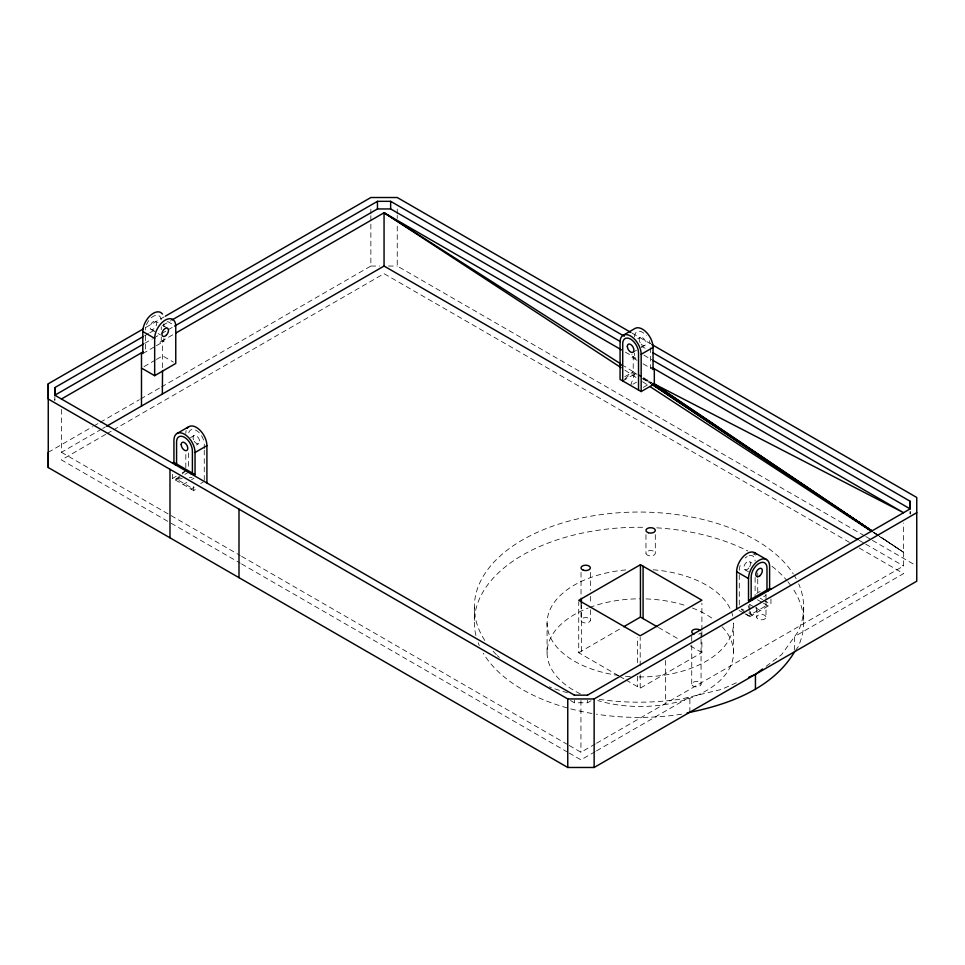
<?xml version="1.0" encoding="UTF-8"?>
<svg xmlns="http://www.w3.org/2000/svg" width="965" height="965" viewBox="0 0 965 965"><rect width="100%" height="100%" fill="white"/><g stroke="black" fill="none" stroke-linecap="round" stroke-linejoin="round"><path stroke-width="0.72" stroke-dasharray="4.83 3.62" d="M185.811 467.784L185.811 452.862M161.42 386.965L370.862 266.05L370.862 215.4M370.862 213.916L370.862 207.958M864.544 535.84L397.242 266.05L397.242 224.338M397.242 218.38L397.242 215.4M397.242 213.916L397.242 207.958M547.071 652.642L547.071 623.101M618.372 675.609L578.735 652.726L578.735 601.834M581.376 651.194L581.376 604.802M637.009 360.319L631.942 357.388L631.942 354.445M637.551 662.726L637.551 637.286M640.193 665.754L640.193 637.31M701.905 630.121L701.905 603.185M733.569 652.642L733.569 623.101A93.243 53.835 0 0 1 636.044 676.887M770.939 598.891L770.939 604.404L749.829 616.623L749.829 611.11M749.829 609.723L749.829 604.211M757.742 592.317L757.742 578.904M757.742 577.408L757.742 572.945M162.554 367.629L162.651 340.657L173.061 334.638M630.615 385.566L634.572 374.143L635.851 373.407L624.367 366.181M795.498 650.519L798.067 646.948A164.665 95.077 0 0 0 792.41 587.794M185.811 470.775L175.256 479.955L172.614 478.387L172.614 474.249M624.765 379.088L631.942 372.574L636.84 375.445M766.15 666.284L781.614 654.656L798.067 631.725A164.665 95.077 0 0 0 798.694 583.909M180.129 477.12L176.571 479.195L173.941 477.627M184.882 474.37L188.44 472.295M145.811 327.461L164.026 316.942M144.605 335.772L148.501 333.516M149.804 332.768L155.015 329.765M162.82 325.253L170.624 320.754M144.605 343.383L152.41 338.884M153.712 338.124L160.214 334.373M161.517 333.625L166.716 330.621M168.019 329.861L173.218 326.858M142.796 353.564L155.172 346.423M156.39 345.711L163.893 341.381L163.893 338.45M48.25 452.308L92.483 426.771M93.786 426.023L98.985 423.02M100.288 422.272L139.31 399.739M140.613 398.979L160.13 387.725M61.434 409.377L61.434 452.308L101.458 429.208M102.748 428.46L105.33 426.964M105.668 434.383L61.434 459.919L169.78 522.475M106.97 433.635L112.169 430.631M113.472 429.883L384.058 273.662L851.347 543.452M190.467 437.628L194.025 435.565M196.317 445.01L198.681 443.647M172.614 478.387L176.305 476.252M182.24 472.826L184.617 471.463M183.169 484.526L186.86 482.391M191.613 479.653L193.977 478.278M175.256 479.955L191.082 489.086L195.955 486.276M200.708 483.537L203.084 482.162M191.082 489.086L193.712 490.522L197.318 488.447M637.781 338.739L640.157 337.364M632.956 352.297L636.514 350.235M641.255 347.496L644.825 345.446M631.942 357.388L633.221 356.652L633.221 371.839L636.972 374.348M624.813 376.688L633.221 371.839M651.677 367.315L650.398 368.051L650.398 347.448M632.992 384.191L636.55 382.14M643.812 377.954L642.485 378.714L650.398 383.274L651.677 382.538L643.812 377.954L651.303 382.972M643.281 387.387L649.216 383.961M578.735 652.726L622.473 627.467M570.436 700.494L574.356 702.761L587.54 702.761L591.448 700.506M746.464 614.005L748.514 615.863L766.982 605.248M626.044 680.036L640.193 688.202L701.905 652.569L701.905 639.095M569.193 745.462L580.942 752.242L595.236 743.991M596.539 743.243L903.566 565.985L903.566 522.958M595.212 751.626L580.942 759.865L569.193 753.074M596.503 750.879L689.866 696.983L689.866 712.206M143.966 366.64L155.172 360.186M156.427 359.475L162.651 355.88L173.386 362.08M622.715 380.946L634.572 374.143M736.343 682.798L721.337 689.456L681.628 698.95A164.665 95.077 0 0 1 596.382 698.95M182.228 478.544L176.571 479.195L192.397 488.326M189.285 477.723L192.119 477.398M370.862 266.05L379.655 266.05M388.449 266.05L397.242 266.05M632.196 333.178L650.47 343.733M641.267 346.025L645.175 348.293M643.872 355.144L651.713 359.668M625.392 352.141L635.851 358.184L634.572 358.92L634.572 353.033M643.1 363.829L653.04 369.571M865.846 536.588L871.069 539.604M872.372 540.364L914.145 564.477M859.188 540.364L864.399 543.379M865.714 544.127L903.566 565.985M859.188 547.975L903.566 573.596L794.653 636.478L794.653 651.701M749.528 561.63L751.904 562.993M744.859 569.7L748.43 571.75M760.143 598.167L762.543 599.555M763.737 600.242L770.939 604.404M757.477 599.772L762.229 602.51M763.412 603.197L768.297 606.008M749.576 604.343L754.316 607.082M755.499 607.769L760.384 610.58M748.78 613.004L752.471 615.151M739.021 610.387L743.762 613.125M744.956 613.812L749.829 616.623M167.464 321.405L173.398 324.831M155.679 321.357A4.668 2.69 -60 0 1 154.207 328.582A4.668 2.69 -60 0 1 150.166 326.242A4.668 2.69 -60 0 1 155.679 321.357L158.055 322.732M162.796 325.47L167.548 328.209M151.023 329.427L156.957 332.853M158.139 333.54L160.516 334.915M163.893 341.381L162.651 340.657L159.949 342.141L161.264 342.901L161.264 337.014M658.432 627.467L678.89 639.276M690.397 645.923L701.905 652.569M619.651 676.344L624.765 679.3M61.434 452.308L169.78 514.864M171.082 515.612L240.261 555.551M241.564 556.31L567.89 744.715M171.082 523.223L240.261 563.162M241.564 563.922L567.89 752.326M741.663 608.867L744.027 610.254M624.898 370.162L637.503 378.401M642.545 381.694L647.587 384.987M873.301 532.499L878.343 535.804M879.61 536.624L903.566 552.282L873.53 532.234L903.566 552.282L881.081 537.191M643.233 378.521L650.736 383.539M643.353 378.425L650.868 383.431M873.59 532.161L879.887 536.287M741.337 609.349L745.438 613.077M748.08 605.501L749.829 610.58M750.275 611.846L751.156 614.391M803.676 607.118L803.676 622.341M766.005 594.307L766.005 600.013M766.005 601.448L766.005 617.142A4.668 2.69 0 0 1 759.009 619.482A4.668 2.69 0 0 1 759.009 614.814A4.668 2.69 0 0 1 766.005 617.142M756.681 607.154L756.681 617.142M755.113 577.504L755.113 598.396M739.287 574.706L739.287 605.996M701.905 631.617L701.905 637.6M701.06 637.793L701.06 631.798A4.668 2.69 0 0 1 700.904 632.497M701.06 639.288L701.06 684.185A4.668 2.69 0 0 1 694.064 686.513A4.668 2.69 0 0 1 694.064 681.857A4.668 2.69 0 0 1 701.06 684.185M691.736 636.297L691.736 643.776M691.736 645.271L691.736 684.185M665.392 660.458L665.392 703.497M655.307 534.67L655.307 553.235A4.668 2.69 0 0 1 648.311 555.563A4.668 2.69 0 0 1 648.311 550.906A4.668 2.69 0 0 1 655.307 553.235M645.971 534.67L645.971 553.235M640.193 674.728L640.193 688.202M637.551 676.2L637.551 686.682M590.351 572.378L590.351 590.339M590.351 596.322L590.351 603.801M590.351 609.796L590.351 620.266A4.668 2.69 0 0 1 583.367 622.606A4.668 2.69 0 0 1 583.367 617.938A4.668 2.69 0 0 1 590.351 620.266M587.54 700.216L587.54 702.761M581.027 572.378L581.027 597.817M581.027 603.801L581.027 620.266M580.942 700.433L580.942 752.242M574.356 700.216L574.356 702.761M474.334 607.118L474.334 622.341M204.266 444.177L204.266 448.653M204.266 450.136L204.266 481.475M193.712 486.396L193.712 490.522M188.44 452.923L188.44 469.316M163.893 323.757L163.893 326.689M161.264 326.713L161.264 329.656M145.438 335.844L145.438 352.044M193.495 439.859A4.668 2.69 60 0 1 196.064 435.649A4.668 2.69 60 0 1 199.453 442.694A4.668 2.69 60 0 1 194.025 440.945M748.84 568.011A4.668 2.69 -60 0 1 743.906 567.89A4.668 2.69 -60 0 1 748.321 561.437A4.668 2.69 -60 0 1 749.528 567.01M749.238 555.659A11.194 6.466 -60 0 1 755.113 561.099M739.287 570.231A11.194 6.466 -60 0 1 740.348 565.056M745.149 558.023A11.194 6.466 -60 0 1 747.2 556.528M151.3 317.75A11.194 6.466 -60 0 1 161.264 320.826M145.438 329.958A11.194 6.466 -60 0 1 145.703 327.437M146.499 324.783A11.194 6.466 -60 0 1 149.394 319.765M640.157 342.756A4.668 2.69 60 0 1 641.363 337.171A4.668 2.69 60 0 1 645.778 343.637A4.668 2.69 60 0 1 640.844 343.745M634.572 336.833A11.194 6.466 60 0 1 646.441 335.772M649.336 340.79A11.194 6.466 60 0 1 650.133 343.456M188.718 432.827A11.194 6.466 60 0 1 196.353 430.462A11.194 6.466 60 0 1 204.001 441.656M185.811 433.466A14.921 8.613 60 0 1 186.161 430.523M700.433 633.149A4.668 2.69 0 0 1 698.732 634.138M765.848 595.007A4.668 2.69 0 0 1 763.677 596.635M756.837 593.608A4.668 2.69 0 0 1 757.308 592.956M758.044 592.401A4.668 2.69 0 0 1 760.13 591.702M567.517 692.761A164.665 95.077 0 0 1 549.35 686.863M499.4 657.539A164.665 95.077 0 0 1 497.373 655.621M496.396 654.656A164.665 95.077 0 0 1 492.09 650.072M484.78 640.434A164.665 95.077 0 0 1 581.292 518.072A164.665 95.077 0 0 1 793.23 573.801M794.014 575.031A164.665 95.077 0 0 1 796.173 578.759M681.628 714.172A164.665 95.077 0 0 1 596.382 714.172M591.967 713.461A164.665 95.077 0 0 1 483.236 653.184M479.316 645.549A164.665 95.077 0 0 1 478.157 642.714M475.914 635.477A164.665 95.077 0 0 1 643.426 527.3M656.791 527.831A164.665 95.077 0 0 1 747.935 551.051M753.002 553.741A164.665 95.077 0 0 1 755.438 555.116M772 566.286A164.665 95.077 0 0 1 786.921 580.568M787.91 581.75A164.665 95.077 0 0 1 791.565 586.575M630.302 676.622A93.243 53.835 0 0 1 624.584 676.163M618.951 675.512A93.243 53.835 0 0 1 547.143 621.026A93.243 53.835 0 0 1 626.008 569.905M653.208 569.784A93.243 53.835 0 0 1 730.384 609.168M731.518 611.894A93.243 53.835 0 0 1 732.773 616.08M722.146 626.84A93.243 53.835 0 0 1 707.08 690.228A93.243 53.835 0 0 1 597.697 700.53M580.363 693.871A93.243 53.835 0 0 1 588.204 608.01M589.555 607.492A93.243 53.835 0 0 1 640.326 598.807M646.031 598.915A93.243 53.835 0 0 1 686.947 606.02M692.436 608.01A93.243 53.835 0 0 1 713.714 619.446M54.848 396.482L54.848 400.282L54.848 396.482M910.152 511.426L910.152 513.959L910.152 511.426"/><path stroke-width="1.45" d="M651.773 344.481L916.75 497.47L916.75 581.207L594.138 767.477L567.758 767.477L48.25 467.53L48.25 452.308M143.218 328.956L48.25 383.793L48.25 399.015L567.758 698.95L594.138 698.95L916.75 512.692M143.303 336.52L54.848 387.592L54.848 395.204L574.428 695.186M141.481 406.096L141.481 352.804L142.796 353.564L142.796 331.526A14.921 8.613 -60 0 1 150.624 315.253A14.921 8.613 -60 0 1 162.482 314.071M154.665 375.687L154.665 338.377A14.921 8.613 -60 0 1 165.22 320.115A14.921 8.613 -60 0 1 175.763 326.206L175.763 363.455L154.665 375.687L141.481 368.075M195.039 474.623L173.941 462.44L173.941 440.317A14.921 8.613 60 0 1 184.484 434.226A14.921 8.613 60 0 1 195.039 452.501L195.039 474.623L193.712 475.383M206.908 482.91L206.908 445.649A14.921 8.613 60 0 0 199.079 429.365A14.921 8.613 60 0 0 187.222 428.195M620.073 364.239L620.073 342.117A14.921 8.613 60 0 1 630.627 336.025A14.921 8.613 60 0 1 641.17 354.3L641.17 391.561L620.073 379.426L620.073 364.239L622.715 365.771M657.153 626.731L640.446 617.093L640.446 564.706L578.735 600.339L640.193 635.814L701.905 600.194L640.446 564.706M643.088 618.613L643.088 566.238M623.161 335.289L635.03 328.438A14.921 8.613 60 0 1 646.526 332.43A14.921 8.613 60 0 1 653.04 347.448L653.04 369.571L654.318 368.835L654.318 383.974L872.408 531.245L652.919 383.382M736.645 609.012L736.645 571.702A14.921 8.613 -60 0 1 744.461 555.43A14.921 8.613 -60 0 1 756.331 554.248M748.514 600.688L769.612 588.505L769.612 566.383A14.921 8.613 -60 0 0 759.069 560.291A14.921 8.613 -60 0 0 748.514 578.566L748.514 600.688L749.829 601.448M653.016 352.804L910.152 501.269L910.152 508.881L587.444 695.198M162.361 394.046L162.53 370.56M794.653 651.701C772.29 689.082 727.815 704.884 687.116 712.858M748.623 677.37L755.438 674.342L762.579 668.974M165.329 316.194L370.862 197.523L397.242 197.523L630.893 332.418M171.927 320.006L377.46 201.335L390.644 201.335L624.295 336.23M143.303 344.131L54.848 395.204L54.848 387.592M174.52 326.11L377.46 208.947L390.644 208.947L620.374 341.586M61.434 399.015L143.242 351.791M175.666 333.13L384.058 212.758L621.472 349.873M106.62 426.216L384.058 266.05L857.873 539.604M177.029 433.49L188.899 426.639M172.614 463.2L173.941 462.44M195.039 452.501L206.908 445.649M175.256 464.732L176.571 463.972L176.571 441.886A11.194 6.466 60 0 1 184.484 437.314A11.194 6.466 60 0 1 192.397 451.029L192.397 473.103L191.082 473.863M641.17 354.3L653.04 347.448M641.17 391.561L654.318 383.974L903.566 512.692L652.557 367.822M623.752 626.731L640.446 617.093M574.356 695.15L587.54 695.15M653.016 360.428L910.152 508.881L910.152 501.269M638.528 374.903L641.17 376.422M754.654 552.692L766.524 559.543M769.612 588.505L770.939 589.265M736.645 571.702L748.514 578.566M768.297 590.785L766.982 590.025L766.982 567.951A11.194 6.466 -60 0 0 759.069 563.379A11.194 6.466 -60 0 0 751.156 577.082L751.156 599.156L752.471 599.928M142.796 331.526L154.665 338.377M384.058 266.05L384.058 212.758L620.567 363.769M384.058 212.758L621.11 367.689M650.108 386.639L872.034 531.679M651.99 384.372L872.276 531.401L652.545 383.817M652.111 384.275L872.288 531.389M755.438 674.342L755.438 689.565M638.528 390.125L638.528 352.828A11.194 6.466 60 0 0 630.615 339.125A11.194 6.466 60 0 0 622.715 343.685L622.715 380.946M594.138 698.95L594.138 767.477M581.376 598.819L581.376 603.306M567.758 698.95L567.758 767.477M390.644 201.335L390.644 208.947M377.46 201.335L377.46 208.947M238.994 509.134L238.994 577.661M169.985 469.292L169.985 537.819M48.25 383.793L48.25 467.53M694.064 634.138A4.668 2.69 0 0 1 693.099 629.904A4.668 2.69 0 0 1 700.433 630.459M166.077 335.434A4.668 2.69 -60 0 0 167.548 328.209A4.668 2.69 -60 0 0 162.036 333.094A4.668 2.69 -60 0 0 166.077 335.434M759.913 575.695A4.668 2.69 -60 0 0 761.397 568.481A4.668 2.69 -60 0 0 755.885 573.367A4.668 2.69 -60 0 0 759.913 575.695M181.191 444.551A4.668 2.69 60 0 0 186.136 450.703A4.668 2.69 60 0 0 186.136 444.105A4.668 2.69 60 0 0 181.191 444.551M627.322 346.351A4.668 2.69 60 0 0 632.268 352.502A4.668 2.69 60 0 0 632.268 345.916A4.668 2.69 60 0 0 627.322 346.351M648.311 532.728A4.668 2.69 0 0 0 655.307 530.388A4.668 2.69 0 0 0 648.311 528.06A4.668 2.69 0 0 0 648.311 532.728M583.367 570.219A4.668 2.69 0 0 0 590.351 567.89A4.668 2.69 0 0 0 583.367 565.562A4.668 2.69 0 0 0 583.367 570.219"/></g></svg>
